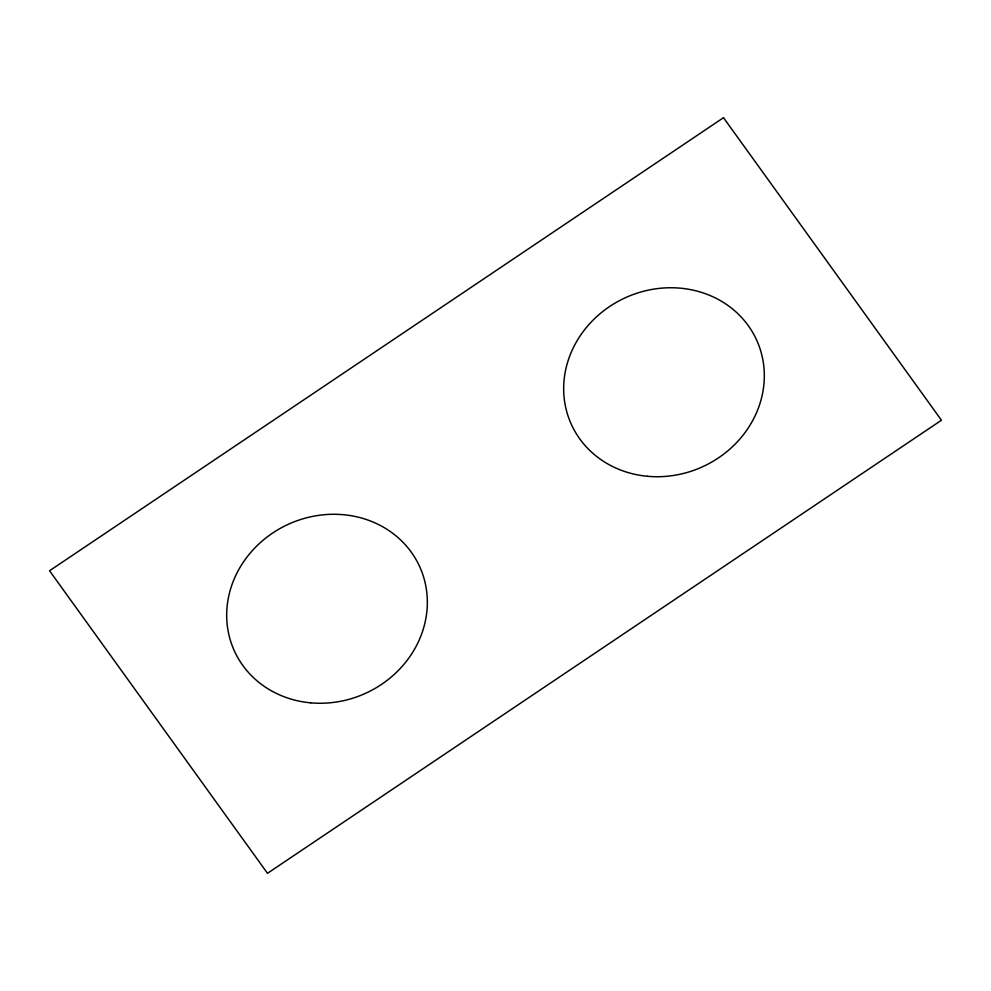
<?xml version="1.0" encoding="UTF-8"?>
<svg xmlns="http://www.w3.org/2000/svg" width="991" height="991" viewBox="0 0 991 991"><rect width="100%" height="100%" fill="white"/><g stroke="black" fill="none" stroke-linecap="round" stroke-linejoin="round"><path stroke-width="1.49" d="M723.504 117.694L49.55 570.766L267.496 873.306L941.45 420.234L723.504 117.694M310.666 702.83A101.788 92.919 -24.4 0 0 420.915 569.503A101.788 92.919 -24.4 0 0 249.459 553.969A101.788 92.919 -24.4 0 0 310.666 702.83M647.643 476.299A101.788 92.919 -24.4 0 0 757.892 342.973A101.788 92.919 -24.4 0 0 586.437 327.439A101.788 92.919 -24.4 0 0 647.643 476.299"/></g></svg>
